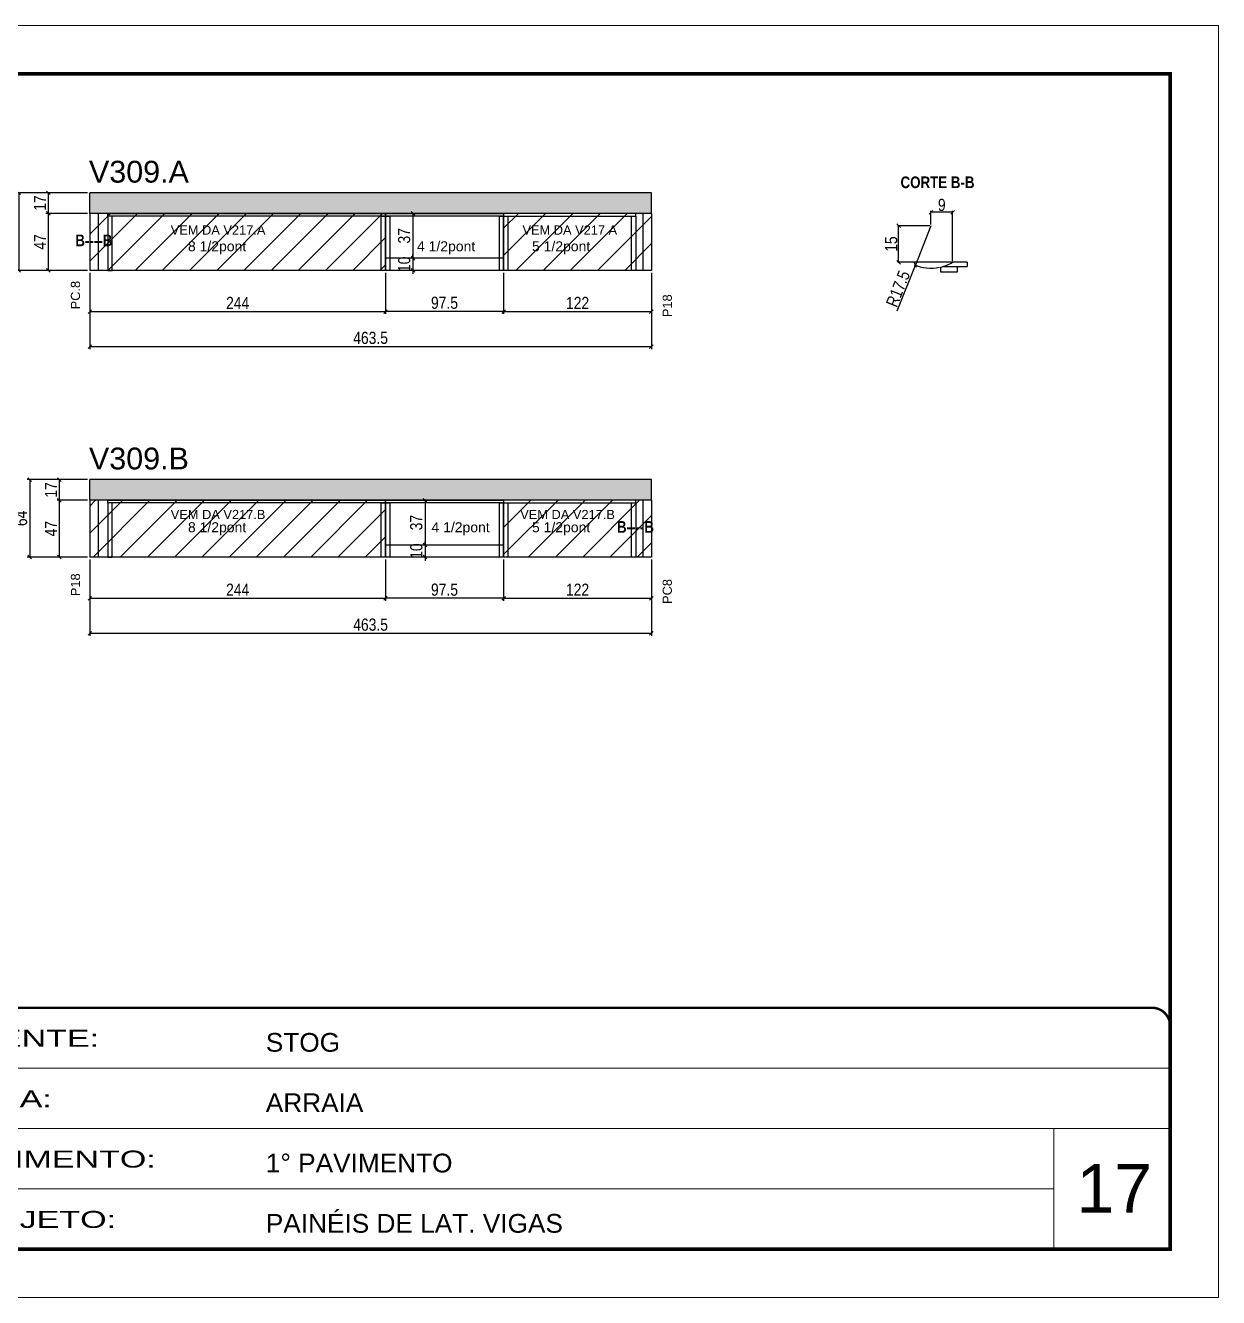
# Model space of a CAD drawing. Extents: x -3394 to 16474, y -5031 to 14397.
# Drawn here: x 4773 to 5757, y 8752 to 9802 of the extents above; entities that cross this region are included whole.
import ezdxf

# ---------------------------------------------------------------- set-up
doc = ezdxf.new("R2010")
doc.units = 0
doc.linetypes.add('CONTINUO', pattern=[0])
doc.linetypes.add('DASHED', pattern=[0.75, 0.5, -0.25])
doc.layers.get('0').update_dxf_attribs({"linetype": 'CONTINUOUS'})
doc.layers.get('Defpoints').update_dxf_attribs({"linetype": 'CONTINUOUS'})
for name, color, linetype, lineweight in [('CARIMBO', 255, 'CONTINUOUS', 9), ('Folhas', 255, 'CONTINUOUS', 9), ('REAPROVEITAMENTO', 251, 'CONTINUOUS', 9), ('SARRAFO DE PRESSAO', 251, 'DASHED', 9)]:
    doc.layers.add(name, color=color, linetype=linetype, lineweight=lineweight)
for name, color, linetype in [('COTA', 241, 'CONTINUOUS'), ('detalhes', 4, 'CONTINUOUS'), ('NOMENCLATURA', 7, 'CONTINUOUS'), ('Painéis', 200, 'CONTINUOUS'), ('PONTALETE', 7, 'CONTINUOUS'), ('SARR_2.2x7', 40, 'CONTINUOUS'), ('SARR_3.5x7', 81, 'CONTINUOUS')]:
    doc.layers.add(name, color=color, linetype=linetype)
doc.styles.add('ARIAL', font='arial.ttf')
doc.styles.add('COTA TECNICA', font='techl___.ttf', dxfattribs={"height": 10})
doc.styles.add('COTA TECNICA 2X', font='techl___.ttf', dxfattribs={"height": 10})
doc.styles.add('TECNICA', font='techb___.ttf', dxfattribs={"height": 10})
doc.styles.add('Tecnologia', font='')
doc.styles.get('Tecnologia').set_extended_font_data('Forgotten Futurist')
doc.dimstyles.new('PAINEL', dxfattribs={"dimtxt": 10, "dimasz": 3, "dimexe": 3, "dimexo": 3, "dimgap": 3, "dimtad": 1, "dimdec": 1, "dimzin": 12, "dimdsep": 46, "dimtxsty": 'COTA TECNICA', "dimblk1": 'OBLIQUE', "dimblk2": 'OBLIQUE', "dimsah": 1, "dimcen": 0.9, "dimclrd": 4, "dimclre": 4, "dimclrt": 240, "dimadec": 1, "dimazin": 3, "dimtfac": 1, "dimtdec": 1, "dimtmove": 0, "dimatfit": 3, "dimfxl": 1, "dimtolj": 1, "dimtzin": 12, "dimarcsym": 0})
doc.dimstyles.new('SECAO', dxfattribs={"dimscale": 0.333333, "dimtxt": 5, "dimasz": 9, "dimexe": 3, "dimexo": 3, "dimgap": 3, "dimtad": 1, "dimdec": 1, "dimlfac": 0.5, "dimzin": 12, "dimdsep": 46, "dimtxsty": 'COTA TECNICA 2X', "dimblk1": 'OBLIQUE', "dimblk2": 'OBLIQUE', "dimsah": 1, "dimcen": 0.9, "dimclrd": 4, "dimclre": 4, "dimclrt": 240, "dimadec": 1, "dimazin": 3, "dimtfac": 1, "dimtdec": 1, "dimtmove": 0, "dimatfit": 3, "dimfxl": 1, "dimtolj": 1, "dimtzin": 12, "dimarcsym": 0})

# ---------------------------------------------------------------- blocks, each defined once
blk = doc.blocks.new('9999999999')
at = {"color": 30, "linetype": 'CONTINUO'}
for p, q in [((98564.6, 34379.6), (99584, 34379.6)), ((98564.6, 34329.8), (99488, 34329.8)), ((99584, 34329.8), (99488, 34329.8)), ((99488, 34329.8), (99488, 34230.2)), ((98564.6, 34280), (99488, 34280))]:
    blk.add_line(p, q, dxfattribs=at)
at = {"color": 30, "linetype": 'CONTINUO', "const_width": 2}
blk.add_lwpolyline([(99584, 34230.2), (99584, 34414.4, 0.414214), (99569, 34429.4), (98229, 34429.4, 0.414214), (98214, 34414.4), (98214, 34245.2, 0.414214), (98229, 34230.2), (99584, 34230.2)], format="xyb", dxfattribs=at)
at = {"layer": 'Folhas'}
blk.add_lwpolyline([(98139, 34190.2), (99624, 34190.2), (99624, 35240.2), (98139, 35240.2)], close=True, dxfattribs=at)
at = {"layer": 'Folhas', "color": 30, "const_width": 3}
blk.add_lwpolyline([(98214, 34230.2), (99584, 34230.2), (99584, 35200.2), (98214, 35200.2)], close=True, dxfattribs=at)
at = {"color": 7, "linetype": 'Continuous', "ltscale": 5, "style": 'ARIAL'}
for s, height, p in [('STOG', 15.48, (98837.7, 34393.1)), ('ARRAIA', 15.48, (98837.7, 34343.3)), ('1° PAVIMENTO', 15.483, (98837.7, 34293.5)), ('PAINÉIS DE LAT. VIGAS', 15.483, (98837.7, 34243.7))]:
    blk.add_text(s, height=height, dxfattribs=at).set_placement(p)
at = {"layer": 'Folhas', "color": 7, "style": 'Tecnologia', "width": 1.5}
for s, p in [('CLIENTE:', (98573.7, 34397.2)), ('OBRA:', (98573.7, 34347.3)), ('PAVIMENTO:', (98573.7, 34297.5)), ('PROJETO:', (98573.7, 34247.7))]:
    blk.add_text(s, height=14, dxfattribs=at).set_placement(p)
blk = doc.blocks.new('_Oblique')
at = {"color": 0, "linetype": 'ByBlock', "lineweight": -2}
blk.add_line((-0.5, -0.5), (0.5, 0.5), dxfattribs=at)
blk = doc.blocks.new('*D417')
at = {"layer": 'COTA', "color": 4, "linetype": 'Continuous', "lineweight": -2, "transparency": 16777216}
for p, q in [((5069.7, 9598.1), (5069.7, 9564.1)), ((5167.2, 9598.1), (5167.2, 9564.1)), ((5167.2, 9566.1), (5069.7, 9566.1))]:
    blk.add_line(p, q, dxfattribs=at)
at = {"layer": 'Defpoints', "color": 0, "linetype": 'Continuous', "transparency": 16777216}
for p in [(5069.7, 9600.1), (5167.2, 9600.1), (5069.7, 9566.1)]:
    blk.add_point(p, dxfattribs=at)
at = {"layer": 'COTA', "color": 4, "linetype": 'Continuous', "lineweight": -2, "transparency": 16777216, "xscale": 3, "yscale": 3, "zscale": 3, "rotation": 180}
blk.add_blockref('_Oblique', (5069.7, 9566.1), dxfattribs=at)
at = {"layer": 'COTA', "color": 4, "linetype": 'Continuous', "lineweight": -2, "transparency": 16777216, "xscale": 3, "yscale": 3, "zscale": 3}
blk.add_blockref('_Oblique', (5167.2, 9566.1), dxfattribs=at)
at = {"layer": 'COTA', "color": 240, "linetype": 'Continuous', "transparency": 16777216, "insert": (5118.4, 9573.3), "char_height": 10, "attachment_point": 5, "style": 'COTA TECNICA'}
blk.add_mtext('\\A1;97.5', dxfattribs=at)
blk = doc.blocks.new('*D418')
at = {"layer": 'COTA', "color": 4, "linetype": 'Continuous', "lineweight": -2, "transparency": 16777216}
for p, q in [((4825.7, 9598.1), (4825.7, 9535.1)), ((5289.2, 9598.1), (5289.2, 9535.1)), ((5289.2, 9537.1), (4825.7, 9537.1))]:
    blk.add_line(p, q, dxfattribs=at)
at = {"layer": 'Defpoints', "color": 0, "linetype": 'Continuous', "transparency": 16777216}
for p in [(4825.7, 9600.1), (5289.2, 9600.1), (4825.7, 9537.1)]:
    blk.add_point(p, dxfattribs=at)
at = {"layer": 'COTA', "color": 4, "linetype": 'Continuous', "lineweight": -2, "transparency": 16777216, "xscale": 3, "yscale": 3, "zscale": 3, "rotation": 180}
blk.add_blockref('_Oblique', (4825.7, 9537.1), dxfattribs=at)
at = {"layer": 'COTA', "color": 4, "linetype": 'Continuous', "lineweight": -2, "transparency": 16777216, "xscale": 3, "yscale": 3, "zscale": 3}
blk.add_blockref('_Oblique', (5289.2, 9537.1), dxfattribs=at)
at = {"layer": 'COTA', "color": 240, "linetype": 'Continuous', "transparency": 16777216, "insert": (5057.4, 9544.3), "char_height": 10, "attachment_point": 5, "style": 'COTA TECNICA'}
blk.add_mtext('\\A1;463.5', dxfattribs=at)
blk = doc.blocks.new('*D419')
at = {"layer": 'COTA', "color": 4, "linetype": 'Continuous', "lineweight": -2, "transparency": 16777216}
for p, q in [((4823.7, 9647.1), (4789.5, 9647.1)), ((4791.5, 9600.1), (4791.5, 9647.1)), ((4823.7, 9600.1), (4789.5, 9600.1))]:
    blk.add_line(p, q, dxfattribs=at)
at = {"layer": 'Defpoints', "color": 0, "linetype": 'Continuous', "transparency": 16777216}
for p in [(4791.5, 9647.1), (4825.7, 9647.1), (4825.7, 9600.1)]:
    blk.add_point(p, dxfattribs=at)
at = {"layer": 'COTA', "color": 4, "linetype": 'Continuous', "lineweight": -2, "transparency": 16777216, "xscale": 3, "yscale": 3, "zscale": 3}
for p, rotation in [((4791.5, 9647.1), 90), ((4791.5, 9600.1), 270)]:
    blk.add_blockref('_Oblique', p, dxfattribs=dict(at, rotation=rotation))
at = {"layer": 'COTA', "color": 240, "linetype": 'Continuous', "transparency": 16777216, "insert": (4784.5, 9623.6), "char_height": 10, "attachment_point": 5, "rotation": 90, "style": 'COTA TECNICA'}
blk.add_mtext('\\A1;47', dxfattribs=at)
blk = doc.blocks.new('*D420')
at = {"layer": 'COTA', "color": 4, "linetype": 'Continuous', "lineweight": -2, "transparency": 16777216}
for p, q in [((4823.7, 9664.1), (4789.5, 9664.1)), ((4791.5, 9647.1), (4791.5, 9664.1)), ((4823.7, 9647.1), (4789.5, 9647.1))]:
    blk.add_line(p, q, dxfattribs=at)
at = {"layer": 'Defpoints', "color": 0, "linetype": 'Continuous', "transparency": 16777216}
for p in [(4791.5, 9664.1), (4825.7, 9664.1), (4825.7, 9647.1)]:
    blk.add_point(p, dxfattribs=at)
at = {"layer": 'COTA', "color": 4, "linetype": 'Continuous', "lineweight": -2, "transparency": 16777216, "xscale": 3, "yscale": 3, "zscale": 3}
for p, rotation in [((4791.5, 9664.1), 90), ((4791.5, 9647.1), 270)]:
    blk.add_blockref('_Oblique', p, dxfattribs=dict(at, rotation=rotation))
at = {"layer": 'COTA', "color": 240, "linetype": 'Continuous', "transparency": 16777216, "insert": (4784.5, 9655.6), "char_height": 10, "attachment_point": 5, "rotation": 90, "style": 'COTA TECNICA'}
blk.add_mtext('\\A1;17', dxfattribs=at)
blk = doc.blocks.new('*D421')
at = {"layer": 'COTA', "color": 4, "linetype": 'Continuous', "lineweight": -2, "transparency": 16777216}
for p, q in [((4823.7, 9664.1), (4765, 9664.1)), ((4767, 9664.1), (4767, 9600.1)), ((4823.7, 9600.1), (4765, 9600.1))]:
    blk.add_line(p, q, dxfattribs=at)
at = {"layer": 'Defpoints', "color": 0, "linetype": 'Continuous', "transparency": 16777216}
for p in [(4825.7, 9664.1), (4767, 9600.1), (4825.7, 9600.1)]:
    blk.add_point(p, dxfattribs=at)
at = {"layer": 'COTA', "color": 4, "linetype": 'Continuous', "lineweight": -2, "transparency": 16777216, "xscale": 3, "yscale": 3, "zscale": 3}
for p, rotation in [((4767, 9664.1), 90), ((4767, 9600.1), 270)]:
    blk.add_blockref('_Oblique', p, dxfattribs=dict(at, rotation=rotation))
at = {"layer": 'COTA', "color": 240, "linetype": 'Continuous', "transparency": 16777216, "insert": (4759.9, 9632.1), "char_height": 10, "attachment_point": 5, "rotation": 90, "style": 'COTA TECNICA'}
blk.add_mtext('\\A1;64', dxfattribs=at)
blk = doc.blocks.new('*D410')
at = {"layer": 'COTA', "color": 4, "linetype": 'Continuous', "lineweight": -2, "transparency": 16777216}
for p, q in [((4825.7, 9598.1), (4825.7, 9564.1)), ((5069.7, 9598.1), (5069.7, 9564.1)), ((4825.7, 9566.1), (5069.7, 9566.1))]:
    blk.add_line(p, q, dxfattribs=at)
at = {"layer": 'Defpoints', "color": 0, "linetype": 'Continuous', "transparency": 16777216}
for p in [(4825.7, 9600.1), (5069.7, 9600.1), (5069.7, 9566.1)]:
    blk.add_point(p, dxfattribs=at)
at = {"layer": 'COTA', "color": 4, "linetype": 'Continuous', "lineweight": -2, "transparency": 16777216, "xscale": 3, "yscale": 3, "zscale": 3, "rotation": 180}
blk.add_blockref('_Oblique', (4825.7, 9566.1), dxfattribs=at)
at = {"layer": 'COTA', "color": 4, "linetype": 'Continuous', "lineweight": -2, "transparency": 16777216, "xscale": 3, "yscale": 3, "zscale": 3}
blk.add_blockref('_Oblique', (5069.7, 9566.1), dxfattribs=at)
at = {"layer": 'COTA', "color": 240, "linetype": 'Continuous', "transparency": 16777216, "insert": (4947.7, 9573.2), "char_height": 10, "attachment_point": 5, "style": 'COTA TECNICA'}
blk.add_mtext('\\A1;244', dxfattribs=at)
blk = doc.blocks.new('*D422')
at = {"layer": 'COTA', "color": 4, "linetype": 'Continuous', "lineweight": -2, "transparency": 16777216}
for p, q in [((5069.7, 9361.4), (5069.7, 9327.4)), ((5167.2, 9361.4), (5167.2, 9327.4)), ((5167.2, 9329.4), (5069.7, 9329.4))]:
    blk.add_line(p, q, dxfattribs=at)
at = {"layer": 'Defpoints', "color": 0, "linetype": 'Continuous', "transparency": 16777216}
for p in [(5069.7, 9363.4), (5167.2, 9363.4), (5069.7, 9329.4)]:
    blk.add_point(p, dxfattribs=at)
at = {"layer": 'COTA', "color": 4, "linetype": 'Continuous', "lineweight": -2, "transparency": 16777216, "xscale": 3, "yscale": 3, "zscale": 3, "rotation": 180}
blk.add_blockref('_Oblique', (5069.7, 9329.4), dxfattribs=at)
at = {"layer": 'COTA', "color": 4, "linetype": 'Continuous', "lineweight": -2, "transparency": 16777216, "xscale": 3, "yscale": 3, "zscale": 3}
blk.add_blockref('_Oblique', (5167.2, 9329.4), dxfattribs=at)
at = {"layer": 'COTA', "color": 240, "linetype": 'Continuous', "transparency": 16777216, "insert": (5118.4, 9336.5), "char_height": 10, "attachment_point": 5, "style": 'COTA TECNICA'}
blk.add_mtext('\\A1;97.5', dxfattribs=at)
blk = doc.blocks.new('*D423')
at = {"layer": 'COTA', "color": 4, "linetype": 'Continuous', "lineweight": -2, "transparency": 16777216}
for p, q in [((4825.7, 9361.4), (4825.7, 9298.4)), ((5289.2, 9361.4), (5289.2, 9298.4)), ((5289.2, 9300.4), (4825.7, 9300.4))]:
    blk.add_line(p, q, dxfattribs=at)
at = {"layer": 'Defpoints', "color": 0, "linetype": 'Continuous', "transparency": 16777216}
for p in [(4825.7, 9363.4), (5289.2, 9363.4), (4825.7, 9300.4)]:
    blk.add_point(p, dxfattribs=at)
at = {"layer": 'COTA', "color": 4, "linetype": 'Continuous', "lineweight": -2, "transparency": 16777216, "xscale": 3, "yscale": 3, "zscale": 3, "rotation": 180}
blk.add_blockref('_Oblique', (4825.7, 9300.4), dxfattribs=at)
at = {"layer": 'COTA', "color": 4, "linetype": 'Continuous', "lineweight": -2, "transparency": 16777216, "xscale": 3, "yscale": 3, "zscale": 3}
blk.add_blockref('_Oblique', (5289.2, 9300.4), dxfattribs=at)
at = {"layer": 'COTA', "color": 240, "linetype": 'Continuous', "transparency": 16777216, "insert": (5057.4, 9307.6), "char_height": 10, "attachment_point": 5, "style": 'COTA TECNICA'}
blk.add_mtext('\\A1;463.5', dxfattribs=at)
blk = doc.blocks.new('*D424')
at = {"layer": 'COTA', "color": 4, "linetype": 'Continuous', "lineweight": -2, "transparency": 16777216}
for p, q in [((4823.7, 9410.4), (4798.6, 9410.4)), ((4800.6, 9363.4), (4800.6, 9410.4)), ((4823.7, 9363.4), (4798.6, 9363.4))]:
    blk.add_line(p, q, dxfattribs=at)
at = {"layer": 'Defpoints', "color": 0, "linetype": 'Continuous', "transparency": 16777216}
for p in [(4800.6, 9410.4), (4825.7, 9410.4), (4825.7, 9363.4)]:
    blk.add_point(p, dxfattribs=at)
at = {"layer": 'COTA', "color": 4, "linetype": 'Continuous', "lineweight": -2, "transparency": 16777216, "xscale": 3, "yscale": 3, "zscale": 3}
for p, rotation in [((4800.6, 9410.4), 90), ((4800.6, 9363.4), 270)]:
    blk.add_blockref('_Oblique', p, dxfattribs=dict(at, rotation=rotation))
at = {"layer": 'COTA', "color": 240, "linetype": 'Continuous', "transparency": 16777216, "insert": (4793.6, 9386.9), "char_height": 10, "attachment_point": 5, "rotation": 90, "style": 'COTA TECNICA'}
blk.add_mtext('\\A1;47', dxfattribs=at)
blk = doc.blocks.new('*D425')
at = {"layer": 'COTA', "color": 4, "linetype": 'Continuous', "lineweight": -2, "transparency": 16777216}
for p, q in [((4823.7, 9427.4), (4798.6, 9427.4)), ((4800.6, 9410.4), (4800.6, 9427.4)), ((4823.7, 9410.4), (4798.6, 9410.4))]:
    blk.add_line(p, q, dxfattribs=at)
at = {"layer": 'Defpoints', "color": 0, "linetype": 'Continuous', "transparency": 16777216}
for p in [(4800.6, 9427.4), (4825.7, 9427.4), (4825.7, 9410.4)]:
    blk.add_point(p, dxfattribs=at)
at = {"layer": 'COTA', "color": 4, "linetype": 'Continuous', "lineweight": -2, "transparency": 16777216, "xscale": 3, "yscale": 3, "zscale": 3}
for p, rotation in [((4800.6, 9427.4), 90), ((4800.6, 9410.4), 270)]:
    blk.add_blockref('_Oblique', p, dxfattribs=dict(at, rotation=rotation))
at = {"layer": 'COTA', "color": 240, "linetype": 'Continuous', "transparency": 16777216, "insert": (4793.6, 9418.9), "char_height": 10, "attachment_point": 5, "rotation": 90, "style": 'COTA TECNICA'}
blk.add_mtext('\\A1;17', dxfattribs=at)
blk = doc.blocks.new('*D426')
at = {"layer": 'COTA', "color": 4, "linetype": 'Continuous', "lineweight": -2, "transparency": 16777216}
for p, q in [((4823.7, 9427.4), (4774.1, 9427.4)), ((4776.1, 9427.4), (4776.1, 9363.4)), ((4823.7, 9363.4), (4774.1, 9363.4))]:
    blk.add_line(p, q, dxfattribs=at)
at = {"layer": 'Defpoints', "color": 0, "linetype": 'Continuous', "transparency": 16777216}
for p in [(4825.7, 9427.4), (4776.1, 9363.4), (4825.7, 9363.4)]:
    blk.add_point(p, dxfattribs=at)
at = {"layer": 'COTA', "color": 4, "linetype": 'Continuous', "lineweight": -2, "transparency": 16777216, "xscale": 3, "yscale": 3, "zscale": 3}
for p, rotation in [((4776.1, 9427.4), 90), ((4776.1, 9363.4), 270)]:
    blk.add_blockref('_Oblique', p, dxfattribs=dict(at, rotation=rotation))
at = {"layer": 'COTA', "color": 240, "linetype": 'Continuous', "transparency": 16777216, "insert": (4769, 9395.4), "char_height": 10, "attachment_point": 5, "rotation": 90, "style": 'COTA TECNICA'}
blk.add_mtext('\\A1;64', dxfattribs=at)
blk = doc.blocks.new('*D427')
at = {"layer": 'COTA', "color": 4, "linetype": 'Continuous', "lineweight": -2, "transparency": 16777216}
for p, q in [((4825.7, 9361.4), (4825.7, 9327.4)), ((5069.7, 9361.4), (5069.7, 9327.4)), ((4825.7, 9329.4), (5069.7, 9329.4))]:
    blk.add_line(p, q, dxfattribs=at)
at = {"layer": 'Defpoints', "color": 0, "linetype": 'Continuous', "transparency": 16777216}
for p in [(4825.7, 9363.4), (5069.7, 9363.4), (5069.7, 9329.4)]:
    blk.add_point(p, dxfattribs=at)
at = {"layer": 'COTA', "color": 4, "linetype": 'Continuous', "lineweight": -2, "transparency": 16777216, "xscale": 3, "yscale": 3, "zscale": 3, "rotation": 180}
blk.add_blockref('_Oblique', (4825.7, 9329.4), dxfattribs=at)
at = {"layer": 'COTA', "color": 4, "linetype": 'Continuous', "lineweight": -2, "transparency": 16777216, "xscale": 3, "yscale": 3, "zscale": 3}
blk.add_blockref('_Oblique', (5069.7, 9329.4), dxfattribs=at)
at = {"layer": 'COTA', "color": 240, "linetype": 'Continuous', "transparency": 16777216, "insert": (4947.7, 9336.5), "char_height": 10, "attachment_point": 5, "style": 'COTA TECNICA'}
blk.add_mtext('\\A1;244', dxfattribs=at)
blk = doc.blocks.new('*D428')
at = {"layer": 'COTA', "color": 4, "lineweight": -2, "transparency": 16777216}
for p in [(5519.8, 9636.9), (5492.1, 9566.6)]:
    blk.add_line(p, (5507, 9604.3), dxfattribs=at)
blk.add_arc((5519.8, 9636.9), 35, 246.8149, 281.6058, dxfattribs=at)
at = {"layer": 'Defpoints', "color": 0, "transparency": 16777216}
for p in [(5519.8, 9636.9), (5507, 9604.3)]:
    blk.add_point(p, dxfattribs=at)
at = {"layer": 'COTA', "color": 4, "lineweight": -2, "transparency": 16777216, "xscale": 3, "yscale": 3, "zscale": 3, "rotation": 68.45192423341308}
blk.add_blockref('_Oblique', (5507, 9604.3), dxfattribs=at)
at = {"layer": 'COTA', "color": 240, "transparency": 16777216, "insert": (5492.7, 9584.9), "char_height": 10, "attachment_point": 5, "rotation": 68.4519, "style": 'COTA TECNICA 2X'}
blk.add_mtext('\\A1;R17.5', dxfattribs=at)
blk = doc.blocks.new('*D429')
at = {"layer": 'COTA', "color": 4, "lineweight": -2, "transparency": 16777216}
for p, q in [((5519.8, 9637.9), (5519.8, 9649.1)), ((5537.7, 9648.1), (5519.8, 9648.1)), ((5537.7, 9607.8), (5537.7, 9649.1))]:
    blk.add_line(p, q, dxfattribs=at)
at = {"layer": 'Defpoints', "color": 0, "transparency": 16777216}
for p in [(5519.8, 9648.1), (5519.8, 9636.9), (5537.7, 9606.8)]:
    blk.add_point(p, dxfattribs=at)
at = {"layer": 'COTA', "color": 4, "lineweight": -2, "transparency": 16777216, "xscale": 3, "yscale": 3, "zscale": 3, "rotation": 180}
blk.add_blockref('_Oblique', (5519.8, 9648.1), dxfattribs=at)
at = {"layer": 'COTA', "color": 4, "lineweight": -2, "transparency": 16777216, "xscale": 3, "yscale": 3, "zscale": 3}
blk.add_blockref('_Oblique', (5537.7, 9648.1), dxfattribs=at)
at = {"layer": 'COTA', "color": 240, "transparency": 16777216, "insert": (5528.8, 9654.1), "char_height": 10, "attachment_point": 5, "style": 'COTA TECNICA 2X'}
blk.add_mtext('\\A1;9', dxfattribs=at)
blk = doc.blocks.new('*D430')
at = {"layer": 'COTA', "color": 4, "lineweight": -2, "transparency": 16777216}
for p, q in [((5518.8, 9636.9), (5492.2, 9636.9)), ((5493.2, 9606.8), (5493.2, 9636.9)), ((5536.7, 9606.8), (5492.2, 9606.8))]:
    blk.add_line(p, q, dxfattribs=at)
at = {"layer": 'Defpoints', "color": 0, "transparency": 16777216}
for p in [(5493.2, 9636.9), (5519.8, 9636.9), (5537.7, 9606.8)]:
    blk.add_point(p, dxfattribs=at)
at = {"layer": 'COTA', "color": 4, "lineweight": -2, "transparency": 16777216, "xscale": 3, "yscale": 3, "zscale": 3}
for p, rotation in [((5493.2, 9636.9), 90), ((5493.2, 9606.8), 270)]:
    blk.add_blockref('_Oblique', p, dxfattribs=dict(at, rotation=rotation))
at = {"layer": 'COTA', "color": 240, "transparency": 16777216, "insert": (5487.1, 9621.8), "char_height": 10, "attachment_point": 5, "rotation": 90, "style": 'COTA TECNICA 2X'}
blk.add_mtext('\\A1;15', dxfattribs=at)
blk = doc.blocks.new('*D431')
at = {"layer": 'COTA', "color": 4, "linetype": 'Continuous', "lineweight": -2, "transparency": 16777216}
for p, q in [((5107.7, 9647.1), (5090.3, 9647.1)), ((5092.3, 9647.1), (5092.3, 9610.1)), ((5107.7, 9610.1), (5090.3, 9610.1))]:
    blk.add_line(p, q, dxfattribs=at)
at = {"layer": 'Defpoints', "color": 0, "linetype": 'Continuous', "transparency": 16777216}
for p in [(5109.7, 9647.1), (5092.3, 9610.1), (5109.7, 9610.1)]:
    blk.add_point(p, dxfattribs=at)
at = {"layer": 'COTA', "color": 4, "linetype": 'Continuous', "lineweight": -2, "transparency": 16777216, "xscale": 3, "yscale": 3, "zscale": 3}
for p, rotation in [((5092.3, 9647.1), 90), ((5092.3, 9610.1), 270)]:
    blk.add_blockref('_Oblique', p, dxfattribs=dict(at, rotation=rotation))
at = {"layer": 'COTA', "color": 240, "linetype": 'Continuous', "transparency": 16777216, "insert": (5085.1, 9628.6), "char_height": 10, "attachment_point": 5, "rotation": 90, "style": 'COTA TECNICA'}
blk.add_mtext('\\A1;37', dxfattribs=at)
blk = doc.blocks.new('*D432')
at = {"layer": 'COTA', "color": 4, "linetype": 'Continuous', "lineweight": -2, "transparency": 16777216}
for p, q in [((5107.7, 9610.1), (5090.3, 9610.1)), ((5092.3, 9610.1), (5092.3, 9613.1)), ((5092.3, 9610.1), (5092.3, 9600.1)), ((5107.7, 9600.1), (5090.3, 9600.1)), ((5092.3, 9600.1), (5092.3, 9597.1))]:
    blk.add_line(p, q, dxfattribs=at)
at = {"layer": 'Defpoints', "color": 0, "linetype": 'Continuous', "transparency": 16777216}
for p in [(5109.7, 9610.1), (5092.3, 9600.1), (5109.7, 9600.1)]:
    blk.add_point(p, dxfattribs=at)
at = {"layer": 'COTA', "color": 4, "linetype": 'Continuous', "lineweight": -2, "transparency": 16777216, "xscale": 3, "yscale": 3, "zscale": 3}
for p, rotation in [((5092.3, 9610.1), 270), ((5092.3, 9600.1), 90)]:
    blk.add_blockref('_Oblique', p, dxfattribs=dict(at, rotation=rotation))
at = {"layer": 'COTA', "color": 240, "linetype": 'Continuous', "transparency": 16777216, "insert": (5085.2, 9605.1), "char_height": 10, "attachment_point": 5, "rotation": 90, "style": 'COTA TECNICA'}
blk.add_mtext('\\A1;10', dxfattribs=at)
blk = doc.blocks.new('*D433')
at = {"layer": 'COTA', "color": 4, "linetype": 'Continuous', "lineweight": -2, "transparency": 16777216}
for p, q in [((5107.7, 9410.4), (5100.3, 9410.4)), ((5102.3, 9410.4), (5102.3, 9373.4)), ((5107.7, 9373.4), (5100.3, 9373.4))]:
    blk.add_line(p, q, dxfattribs=at)
at = {"layer": 'Defpoints', "color": 0, "linetype": 'Continuous', "transparency": 16777216}
for p in [(5109.7, 9410.4), (5102.3, 9373.4), (5109.7, 9373.4)]:
    blk.add_point(p, dxfattribs=at)
at = {"layer": 'COTA', "color": 4, "linetype": 'Continuous', "lineweight": -2, "transparency": 16777216, "xscale": 3, "yscale": 3, "zscale": 3}
for p, rotation in [((5102.3, 9410.4), 90), ((5102.3, 9373.4), 270)]:
    blk.add_blockref('_Oblique', p, dxfattribs=dict(at, rotation=rotation))
at = {"layer": 'COTA', "color": 240, "linetype": 'Continuous', "transparency": 16777216, "insert": (5095.1, 9391.9), "char_height": 10, "attachment_point": 5, "rotation": 90, "style": 'COTA TECNICA'}
blk.add_mtext('\\A1;37', dxfattribs=at)
blk = doc.blocks.new('*D434')
at = {"layer": 'COTA', "color": 4, "linetype": 'Continuous', "lineweight": -2, "transparency": 16777216}
for p, q in [((5107.7, 9373.4), (5100.3, 9373.4)), ((5102.3, 9373.4), (5102.3, 9376.4)), ((5102.3, 9373.4), (5102.3, 9363.4)), ((5107.7, 9363.4), (5100.3, 9363.4)), ((5102.3, 9363.4), (5102.3, 9360.4))]:
    blk.add_line(p, q, dxfattribs=at)
at = {"layer": 'Defpoints', "color": 0, "linetype": 'Continuous', "transparency": 16777216}
for p in [(5109.7, 9373.4), (5102.3, 9363.4), (5109.7, 9363.4)]:
    blk.add_point(p, dxfattribs=at)
at = {"layer": 'COTA', "color": 4, "linetype": 'Continuous', "lineweight": -2, "transparency": 16777216, "xscale": 3, "yscale": 3, "zscale": 3}
for p, rotation in [((5102.3, 9373.4), 270), ((5102.3, 9363.4), 90)]:
    blk.add_blockref('_Oblique', p, dxfattribs=dict(at, rotation=rotation))
at = {"layer": 'COTA', "color": 240, "linetype": 'Continuous', "transparency": 16777216, "insert": (5095.2, 9368.4), "char_height": 10, "attachment_point": 5, "rotation": 90, "style": 'COTA TECNICA'}
blk.add_mtext('\\A1;10', dxfattribs=at)
blk = doc.blocks.new('*D2108')
at = {"layer": 'COTA', "color": 4, "linetype": 'Continuous', "lineweight": -2, "transparency": 16777216}
for p, q in [((5167.2, 9361.4), (5167.2, 9327.4)), ((5289.2, 9361.4), (5289.2, 9327.4)), ((5167.2, 9329.4), (5289.2, 9329.4))]:
    blk.add_line(p, q, dxfattribs=at)
at = {"layer": 'Defpoints', "color": 0, "linetype": 'Continuous', "transparency": 16777216}
for p in [(5167.2, 9363.4), (5289.2, 9363.4), (5289.2, 9329.4)]:
    blk.add_point(p, dxfattribs=at)
at = {"layer": 'COTA', "color": 4, "linetype": 'Continuous', "lineweight": -2, "transparency": 16777216, "xscale": 3, "yscale": 3, "zscale": 3, "rotation": 180}
blk.add_blockref('_Oblique', (5167.2, 9329.4), dxfattribs=at)
at = {"layer": 'COTA', "color": 4, "linetype": 'Continuous', "lineweight": -2, "transparency": 16777216, "xscale": 3, "yscale": 3, "zscale": 3}
blk.add_blockref('_Oblique', (5289.2, 9329.4), dxfattribs=at)
at = {"layer": 'COTA', "color": 240, "linetype": 'Continuous', "transparency": 16777216, "insert": (5228.2, 9336.5), "char_height": 10, "attachment_point": 5, "style": 'COTA TECNICA'}
blk.add_mtext('\\A1;122', dxfattribs=at)
blk = doc.blocks.new('*D2109')
at = {"layer": 'COTA', "color": 4, "linetype": 'Continuous', "lineweight": -2, "transparency": 16777216}
for p, q in [((5167.2, 9598.1), (5167.2, 9564.1)), ((5289.2, 9598.1), (5289.2, 9564.1)), ((5167.2, 9566.1), (5289.2, 9566.1))]:
    blk.add_line(p, q, dxfattribs=at)
at = {"layer": 'Defpoints', "color": 0, "linetype": 'Continuous', "transparency": 16777216}
for p in [(5167.2, 9600.1), (5289.2, 9600.1), (5289.2, 9566.1)]:
    blk.add_point(p, dxfattribs=at)
at = {"layer": 'COTA', "color": 4, "linetype": 'Continuous', "lineweight": -2, "transparency": 16777216, "xscale": 3, "yscale": 3, "zscale": 3, "rotation": 180}
blk.add_blockref('_Oblique', (5167.2, 9566.1), dxfattribs=at)
at = {"layer": 'COTA', "color": 4, "linetype": 'Continuous', "lineweight": -2, "transparency": 16777216, "xscale": 3, "yscale": 3, "zscale": 3}
blk.add_blockref('_Oblique', (5289.2, 9566.1), dxfattribs=at)
at = {"layer": 'COTA', "color": 240, "linetype": 'Continuous', "transparency": 16777216, "insert": (5228.2, 9573.2), "char_height": 10, "attachment_point": 5, "style": 'COTA TECNICA'}
blk.add_mtext('\\A1;122', dxfattribs=at)

msp = doc.modelspace()

# ---------------------------------------------------------------- hatches: boundary and pattern name
at = {"layer": 'COTA', "linetype": 'Continuous'}
h = msp.add_hatch(dxfattribs=at)
h.set_pattern_fill('AR-CONC', color=256, scale=0.05)
h.paths.add_polyline_path([(5289.2, 9647.1), (5289.2, 9664.1), (4825.67, 9664.1), (4825.67, 9647.1)])
h = msp.add_hatch(dxfattribs=at)
h.set_pattern_fill('AR-CONC', color=256, scale=0.05)
h.paths.add_polyline_path([(4825.67, 9427.37), (4825.67, 9410.37), (5289.2, 9410.37), (5289.2, 9427.37)])
at = {"layer": 'REAPROVEITAMENTO', "linetype": 'Continuous'}
h = msp.add_hatch(dxfattribs=at)
h.set_pattern_fill('ANSI31', color=256, scale=5)
h.paths.add_polyline_path([(5069.7, 9647.1), (4825.67, 9647.1), (4825.67, 9600.1), (5069.7, 9600.1)])
h = msp.add_hatch(dxfattribs=at)
h.set_pattern_fill('ANSI31', color=256, scale=5)
h.paths.add_polyline_path([(5167.2, 9600.1), (5289.2, 9600.1), (5289.2, 9647.1), (5167.2, 9647.1)])
h = msp.add_hatch(dxfattribs=at)
h.set_pattern_fill('ANSI31', color=256, scale=5)
h.paths.add_polyline_path([(5069.7, 9363.37), (5069.7, 9410.37), (4825.67, 9410.37), (4825.67, 9363.37)])
h = msp.add_hatch(dxfattribs=at)
h.set_pattern_fill('ANSI31', color=256, scale=5)
h.paths.add_polyline_path([(5289.2, 9363.37), (5289.2, 9410.37), (5167.2, 9410.37), (5167.2, 9363.37)])

# ---------------------------------------------------------------- linework, layer by layer
at = {"layer": 'COTA', "linetype": 'Continuous'}
for p, q in [((4825.67, 9647.1), (4825.67, 9664.1)), ((5289.2, 9664.1), (4825.67, 9664.1)), ((5289.2, 9647.1), (5289.2, 9664.1)), ((4825.67, 9410.37), (4825.67, 9427.37)), ((5289.2, 9427.37), (4825.67, 9427.37)), ((5289.2, 9410.37), (5289.2, 9427.37))]:
    msp.add_line(p, q, dxfattribs=at)
at = {"layer": 'Painéis', "linetype": 'Continuous'}
for p, q in [((5289.2, 9647.1), (4825.67, 9647.1)), ((4825.67, 9647.1), (4825.67, 9600.1)), ((5069.7, 9647.1), (5069.7, 9600.1)), ((5167.2, 9647.1), (5167.2, 9600.1)), ((5289.2, 9647.1), (5289.2, 9600.1)), ((5167.2, 9610.1), (5069.7, 9610.1)), ((5289.2, 9600.1), (4825.67, 9600.1)), ((5529.37, 9603.21), (5549.82, 9603.21)), ((5549.82, 9606.81), (5537.72, 9606.81)), ((5549.82, 9606.81), (5549.82, 9603.21)), ((5289.2, 9410.37), (4825.67, 9410.37)), ((4825.67, 9410.37), (4825.67, 9363.37)), ((5069.7, 9410.37), (5069.7, 9363.37)), ((5167.2, 9410.37), (5167.2, 9363.37)), ((5289.2, 9410.37), (5289.2, 9363.37)), ((5167.2, 9373.37), (5069.7, 9373.37)), ((5289.2, 9363.37), (4825.67, 9363.37))]:
    msp.add_line(p, q, dxfattribs=at)
msp.add_arc((5519.81, 9636.88), 35, 283.24279, 300.78182, dxfattribs=at)
at = {"layer": 'SARR_2.2x7', "ltscale": 25}
for p, q in [((4832.67, 9647.1), (4832.67, 9600.1)), ((5282.2, 9647.1), (5282.2, 9600.1)), ((4832.67, 9410.37), (4832.67, 9363.37)), ((5282.2, 9410.37), (5282.2, 9363.37))]:
    msp.add_line(p, q, dxfattribs=at)
at = {"layer": 'SARR_2.2x7'}
for p, q in [((5527.82, 9602.81), (5527.82, 9598.81)), ((5527.82, 9598.81), (5541.82, 9598.81)), ((5541.82, 9598.81), (5541.82, 9603.21))]:
    msp.add_line(p, q, dxfattribs=at)
at = {"layer": 'SARR_2.2x7', "ltscale": 25, "elevation": 0}
for points in [[(5069.7, 9644.9), (4840.67, 9644.9), (4840.67, 9647.1), (5069.7, 9647.1)], [(5167.2, 9644.9), (5069.7, 9644.9), (5069.7, 9647.1), (5167.2, 9647.1)], [(5167.2, 9644.9), (5276.2, 9644.9), (5276.2, 9647.1), (5167.2, 9647.1)], [(5069.7, 9408.17), (4840.67, 9408.17), (4840.67, 9410.37), (5069.7, 9410.37)], [(5167.2, 9408.17), (5069.7, 9408.17), (5069.7, 9410.37), (5167.2, 9410.37)], [(5167.2, 9408.17), (5276.2, 9408.17), (5276.2, 9410.37), (5167.2, 9410.37)]]:
    msp.add_lwpolyline(points, close=True, dxfattribs=at)
at = {"layer": 'SARR_3.5x7', "elevation": 0}
for points in [[(4840.67, 9600.1), (4844.17, 9600.1), (4844.17, 9644.9), (4840.67, 9644.9)], [(5069.7, 9600.1), (5066.2, 9600.1), (5066.2, 9644.9), (5069.7, 9644.9)], [(5073.2, 9600.1), (5069.7, 9600.1), (5069.7, 9644.9), (5073.2, 9644.9)], [(5167.2, 9600.1), (5163.7, 9600.1), (5163.7, 9644.9), (5167.2, 9644.9)], [(5170.7, 9600.1), (5167.2, 9600.1), (5167.2, 9644.9), (5170.7, 9644.9)], [(5276.2, 9600.1), (5272.7, 9600.1), (5272.7, 9644.9), (5276.2, 9644.9)], [(4840.67, 9363.37), (4844.17, 9363.37), (4844.17, 9408.17), (4840.67, 9408.17)], [(5069.7, 9363.37), (5066.2, 9363.37), (5066.2, 9408.17), (5069.7, 9408.17)], [(5073.2, 9363.37), (5069.7, 9363.37), (5069.7, 9408.17), (5073.2, 9408.17)], [(5167.2, 9363.37), (5163.7, 9363.37), (5163.7, 9408.17), (5167.2, 9408.17)], [(5170.7, 9363.37), (5167.2, 9363.37), (5167.2, 9408.17), (5170.7, 9408.17)], [(5276.2, 9363.37), (5272.7, 9363.37), (5272.7, 9408.17), (5276.2, 9408.17)]]:
    msp.add_lwpolyline(points, close=True, dxfattribs=at)

# ---------------------------------------------------------------- block references
at = {"layer": 'SARRAFO DE PRESSAO', "color": 6, "linetype": 'ByBlock'}
msp.add_blockref('9999999999', (-93866.77, -25437.95), dxfattribs=at)

# ---------------------------------------------------------------- texts
at = {"layer": 'CARIMBO', "style": 'ARIAL'}
msp.add_text('17', height=40, dxfattribs=at).set_placement((5640.07, 8822.4))
at = {"layer": 'detalhes', "style": 'TECNICA'}
for s, p in [('CORTE B-B', (5494.74, 9667.99)), ('B----B', (4813.74, 9619.99)), ('B----B', (5260.75, 9383.55))]:
    msp.add_text(s, height=9.6, dxfattribs=at).set_placement(p)
at = {"layer": 'NOMENCLATURA', "linetype": 'Continuous', "style": 'ARIAL'}
for s, height, p in [('V309.A', 18, (4824.96, 9672.52)), ('VEM DA V217.A', 7.5671, (4892.46, 9629.59)), ('VEM DA V217.A', 7.5671, (5182.73, 9629.59)), ('V309.B', 18, (4824.96, 9435.79)), ('VEM DA V217.B', 7.5671, (4892.46, 9394.8)), ('VEM DA V217.B', 7.5671, (5180.88, 9394.8))]:
    msp.add_text(s, height=height, dxfattribs=at).set_placement(p)
for s, p in [('PC.8', (4817.6, 9567.91)), ('P18', (5306.01, 9561.5)), ('P18', (4817.6, 9331.18)), ('PC8', (5306.01, 9324.77))]:
    msp.add_text(s, height=7.567, rotation=90, dxfattribs=at).set_placement(p)
at = {"layer": 'PONTALETE', "linetype": 'Continuous', "style": 'ARIAL'}
for s, p in [('8 1/2pont', (4906.68, 9615.85)), ('4 1/2pont', (5095.69, 9615.85)), ('5 1/2pont', (5190.61, 9615.85)), ('8 1/2pont', (4906.68, 9383.94)), ('4 1/2pont', (5107.65, 9383.94)), ('5 1/2pont', (5190.61, 9383.94))]:
    msp.add_text(s, height=8.25, dxfattribs=at).set_placement(p)

# ---------------------------------------------------------------- dimensions: what is measured, and where the dimension line sits
at = {"layer": 'COTA', "linetype": 'Continuous'}
for base, p1, p2, angle, picture, middle in [((4766.97, 9600.1), (4825.67, 9664.1), (4825.67, 9600.1), 90, '*D421', (4759.86, 9632.1)), ((4791.53, 9664.1), (4825.67, 9647.1), (4825.67, 9664.1), 90, '*D420', (4784.46, 9655.6)), ((4791.53, 9647.1), (4825.67, 9600.1), (4825.67, 9647.1), 90, '*D419', (4784.46, 9623.6)), ((5092.31, 9610.1), (5109.71, 9647.1), (5109.71, 9610.1), 90, '*D431', (5085.09, 9628.6)), ((5092.31, 9600.1), (5109.71, 9610.1), (5109.71, 9600.1), 90, '*D432', (5085.21, 9605.1)), ((4825.67, 9537.11), (5289.2, 9600.1), (4825.67, 9600.1), 180, '*D418', (5057.43, 9544.33)), ((5069.7, 9566.13), (5167.2, 9600.1), (5069.7, 9600.1), 180, '*D417', (5118.45, 9573.27)), ((4776.07, 9363.37), (4825.67, 9427.37), (4825.67, 9363.37), 90, '*D426', (4768.96, 9395.37)), ((4800.63, 9427.37), (4825.67, 9410.37), (4825.67, 9427.37), 90, '*D425', (4793.56, 9418.87)), ((4800.63, 9410.37), (4825.67, 9363.37), (4825.67, 9410.37), 90, '*D424', (4793.56, 9386.87)), ((5102.29, 9373.37), (5109.71, 9410.37), (5109.71, 9373.37), 90, '*D433', (5095.07, 9391.87)), ((5102.29, 9363.37), (5109.71, 9373.37), (5109.71, 9363.37), 90, '*D434', (5095.18, 9368.37)), ((4825.67, 9300.38), (5289.2, 9363.37), (4825.67, 9363.37), 180, '*D423', (5057.43, 9307.6)), ((5069.7, 9329.4), (5167.2, 9363.37), (5069.7, 9363.37), 180, '*D422', (5118.45, 9336.54))]:
    dim = msp.add_linear_dim(base=base, p1=p1, p2=p2, angle=angle, dimstyle='PAINEL', override={"dimexe": 2, "dimexo": 2, "dimgap": 2, "dimadec": 8, "dimtix": 1, "dimatfit": 2, "dimldrblk": 'Oblique'}, dxfattribs=at)
    dim.commit()
    dim.dimension.update_dxf_attribs({"geometry": picture, "text_midpoint": middle})
at = {"layer": 'COTA'}
dim = msp.add_linear_dim(base=(5519.81, 9648.06), p1=(5537.72, 9606.81), p2=(5519.81, 9636.88), dimstyle='SECAO', dxfattribs=at)
dim.commit()
dim.dimension.update_dxf_attribs({"geometry": '*D429', "text_midpoint": (5528.76, 9654.15)})
dim = msp.add_radius_dim(center=(5519.81, 9636.88), mpoint=(5506.95, 9604.32), dimstyle='SECAO', dxfattribs=at)
dim.commit()
dim.dimension.update_dxf_attribs({"geometry": '*D428', "text_midpoint": (5492.73, 9584.93)})
dim = msp.add_linear_dim(base=(5493.19, 9636.88), p1=(5537.72, 9606.81), p2=(5519.81, 9636.88), angle=90, dimstyle='SECAO', dxfattribs=at)
dim.commit()
dim.dimension.update_dxf_attribs({"geometry": '*D430', "text_midpoint": (5487.09, 9621.84)})
at = {"layer": 'COTA', "linetype": 'Continuous'}
for base, p1, p2, picture, middle in [((5069.7, 9566.13), (4825.67, 9600.1), (5069.7, 9600.1), '*D410', (4947.68, 9573.21)), ((5289.2, 9566.13), (5167.2, 9600.1), (5289.2, 9600.1), '*D2109', (5228.2, 9573.19)), ((5069.7, 9329.4), (4825.67, 9363.37), (5069.7, 9363.37), '*D427', (4947.68, 9336.48)), ((5289.2, 9329.4), (5167.2, 9363.37), (5289.2, 9363.37), '*D2108', (5228.2, 9336.46))]:
    dim = msp.add_linear_dim(base=base, p1=p1, p2=p2, dimstyle='PAINEL', override={"dimexe": 2, "dimexo": 2, "dimgap": 2, "dimadec": 8, "dimtix": 1, "dimatfit": 2, "dimldrblk": 'Oblique'}, dxfattribs=at)
    dim.commit()
    dim.dimension.update_dxf_attribs({"geometry": picture, "text_midpoint": middle})

doc.saveas('drawing.dxf')
